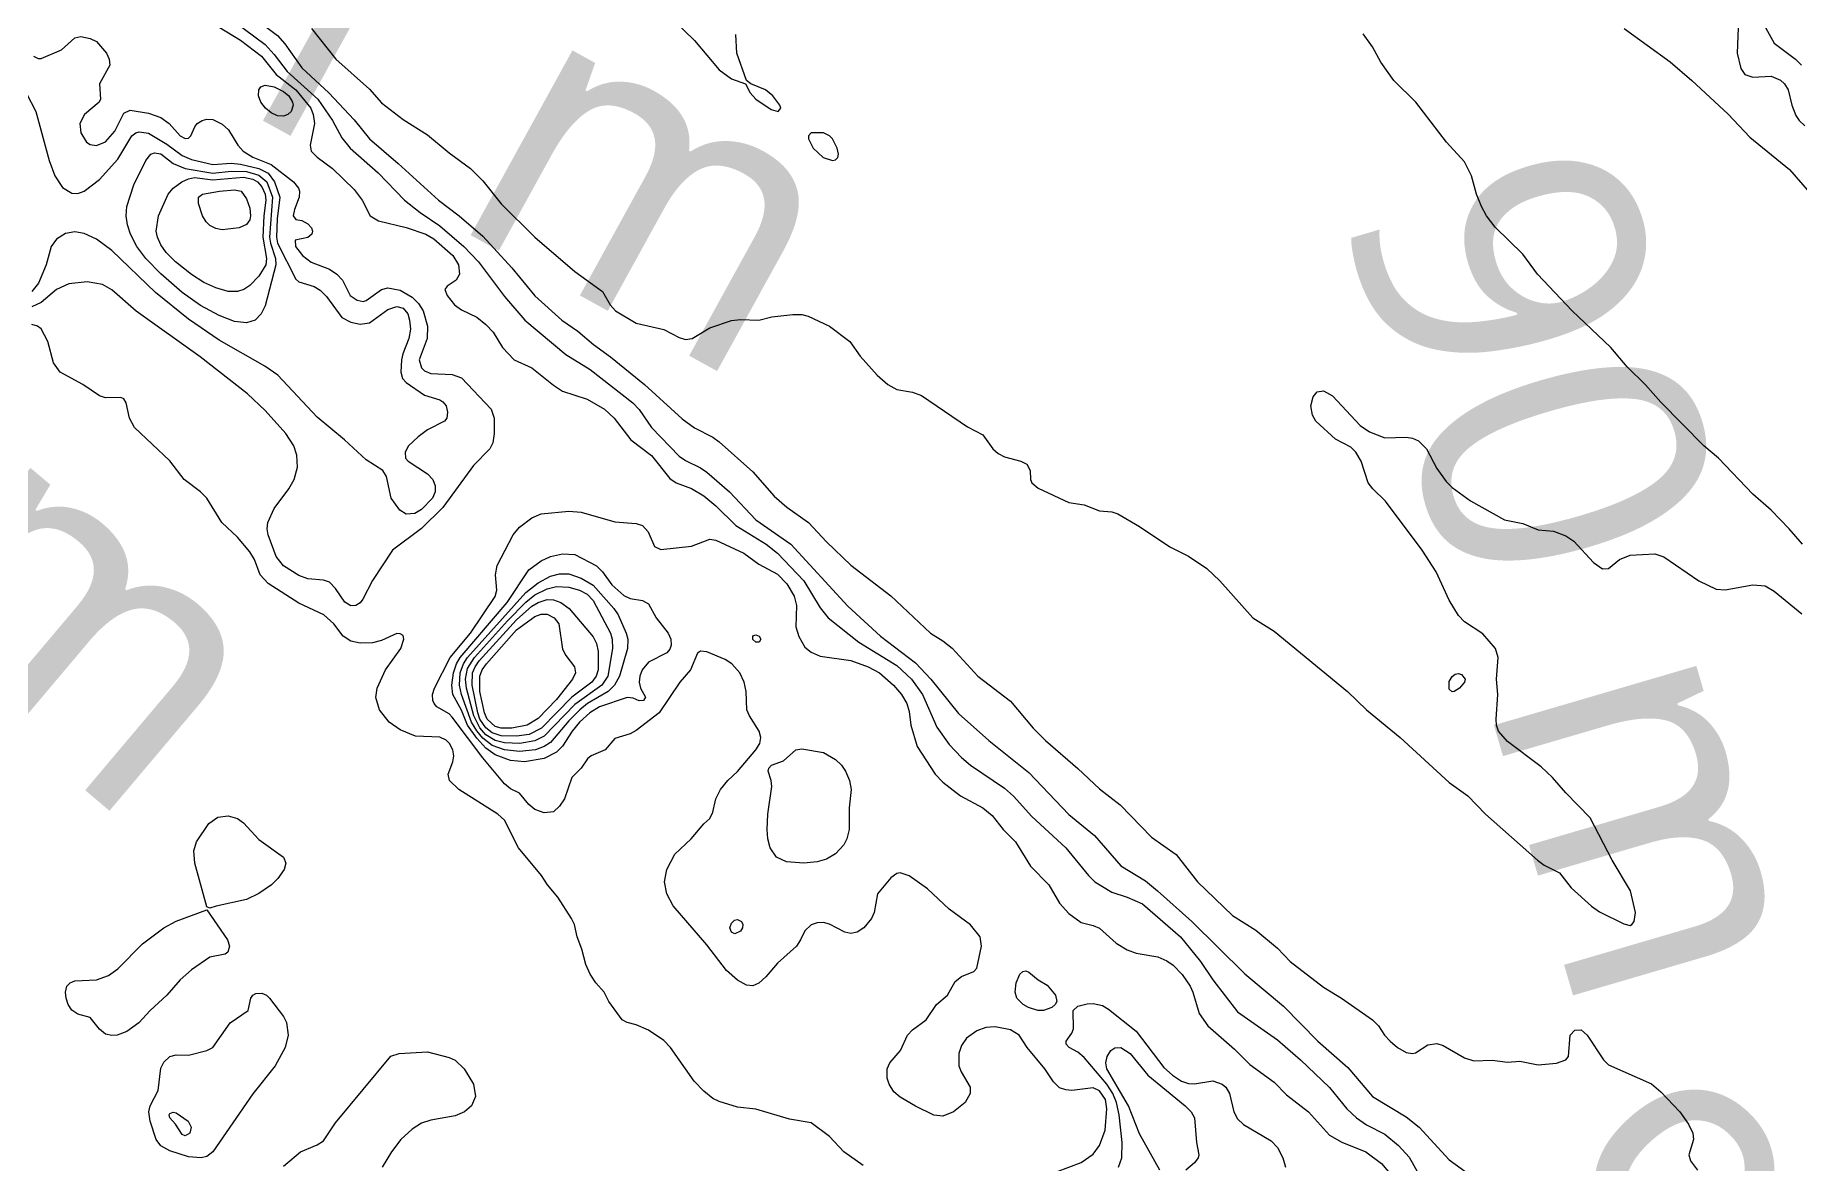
# Model space of a CAD drawing. Extents: x 474277 to 475042, y 254928 to 255625.
# Drawn here: x 474732.02 to 474776.12, y 254966.79 to 254994.98 of the extents above; entities that cross this region are included whole.
import ezdxf

# ---------------------------------------------------------------- set-up
doc = ezdxf.new("R2010")
doc.units = 0
doc.header["$MEASUREMENT"] = 0
doc.layers.add('BaseMapV2_DTM_export_MonNov09090547073261 — entities', color=1, linetype='CONTINUOUS')
doc.styles.get("Standard").update_dxf_attribs({"font": 'romans.shx'})

msp = doc.modelspace()

# ---------------------------------------------------------------- linework, layer by layer
at = {"layer": 'BaseMapV2_DTM_export_MonNov09090547073261 — entities', "color": 15, "linetype": 'Continuous', "true_color": 0xb7484b}
for points in [[(474735.99, 254996.071, 90.5), (474737.761, 254994.747, 90.5), (474737.991, 254994.501, 90.5), (474738.317, 254994.077, 90.5), (474739.076, 254993.387, 90.5), (474739.444, 254992.85, 90.5), (474739.678, 254992.415, 90.5), (474739.888, 254992.16, 90.5), (474740.586, 254991.547, 90.5), (474741.249, 254990.857, 90.5), (474741.64, 254990.55, 90.5), (474742.131, 254990.223, 90.5), (474742.732, 254989.706, 90.5), (474743.094, 254989.323, 90.5), (474743.742, 254988.455, 90.5), (474744.255, 254987.866, 90.5), (474745.275, 254987.003, 90.5), (474745.889, 254986.631, 90.5), (474746.954, 254985.796, 90.5), (474747.115, 254985.629, 90.5), (474747.422, 254985.185, 90.5), (474748.112, 254984.464, 90.5), (474748.266, 254984.358, 90.5), (474748.649, 254984.175, 90.5), (474748.802, 254984.064, 90.5), (474749.366, 254983.572, 90.5), (474750.029, 254982.877, 90.5), (474750.902, 254982.269, 90.5), (474752.329, 254980.719, 90.5), (474753.147, 254979.969, 90.5), (474754.016, 254979.3, 90.5), (474754.401, 254978.895, 90.5), (474755.09, 254978.036, 90.5), (474755.852, 254977.362, 90.5), (474756.853, 254976.559, 90.5), (474757.85, 254975.516, 90.5), (474758.494, 254974.985, 90.5), (474759.154, 254974.227, 90.5), (474759.767, 254973.855, 90.5), (474760.072, 254973.604, 90.5), (474760.928, 254972.838, 90.5), (474762.247, 254971.534, 90.5), (474763.217, 254970.724, 90.5), (474764.075, 254969.847, 90.5), (474764.828, 254969.19, 90.5), (474765.441, 254968.469, 90.5), (474766.284, 254967.961, 90.5), (474766.612, 254967.7, 90.5), (474767.358, 254966.887, 90.5), (474768.048, 254966.387, 90.5)], [(474747.711, 254995.61, 89.75), (474748.496, 254994.849, 89.75), (474749.109, 254994.115, 89.75), (474749.416, 254993.894, 89.75), (474749.769, 254993.77, 89.75), (474749.888, 254993.54, 89.75), (474750.026, 254993.387, 89.75), (474750.412, 254993.125, 89.75), (474750.589, 254993.08, 89.75), (474750.65, 254993.157, 89.75), (474750.629, 254993.234, 89.75), (474750.455, 254993.464, 89.75), (474750.268, 254993.617, 89.75), (474749.9, 254993.77, 89.75), (474749.799, 254993.854, 89.75), (474749.555, 254994.537, 89.75), (474749.527, 254994.997, 89.75)], [(474736.611, 254995.182, 90.75), (474737.148, 254994.859, 90.75), (474737.67, 254994.46, 90.75), (474738.039, 254994, 90.75), (474738.528, 254993.617, 90.75), (474738.907, 254993.157, 90.75), (474738.966, 254993.003, 90.75), (474738.995, 254992.773, 90.75), (474738.892, 254992.237, 90.75), (474738.917, 254992.083, 90.75), (474739.064, 254991.932, 90.75), (474739.448, 254991.649, 90.75), (474739.985, 254991.124, 90.75), (474740.186, 254990.857, 90.75), (474740.386, 254990.473, 90.75), (474740.598, 254990.341, 90.75), (474741.288, 254990.178, 90.75), (474741.777, 254990.013, 90.75), (474741.978, 254989.892, 90.75), (474742.454, 254989.476, 90.75), (474742.593, 254989.246, 90.75), (474742.622, 254989.016, 90.75), (474742.536, 254988.863, 90.75), (474742.309, 254988.71, 90.75), (474742.257, 254988.633, 90.75), (474742.309, 254988.48, 90.75), (474742.493, 254988.25, 90.75), (474742.668, 254988.124, 90.75), (474743.052, 254987.934, 90.75), (474743.282, 254987.753, 90.75), (474743.461, 254987.559, 90.75), (474743.699, 254987.176, 90.75), (474743.984, 254986.869, 90.75), (474744.432, 254986.675, 90.75), (474744.968, 254986.237, 90.75), (474745.199, 254986.088, 90.75), (474745.812, 254985.891, 90.75), (474746.247, 254985.643, 90.75), (474746.491, 254985.413, 90.75), (474746.901, 254984.876, 90.75), (474747.422, 254984.48, 90.75), (474747.882, 254983.908, 90.75), (474748.036, 254983.798, 90.75), (474748.419, 254983.654, 90.75), (474748.726, 254983.47, 90.75), (474749.032, 254983.224, 90.75), (474749.53, 254982.729, 90.75), (474750.284, 254982.269, 90.75), (474750.566, 254982.044, 90.75), (474751.224, 254981.349, 90.75), (474751.639, 254980.672, 90.75), (474751.834, 254980.429, 90.75), (474752.605, 254979.815, 90.75), (474753.556, 254979.233, 90.75), (474753.922, 254978.895, 90.75), (474754.198, 254978.512, 90.75), (474754.553, 254977.696, 90.75), (474754.86, 254977.259, 90.75), (474755.166, 254976.94, 90.75), (474755.396, 254976.747, 90.75), (474756.24, 254976.168, 90.75), (474756.47, 254975.973, 90.75), (474756.93, 254975.46, 90.75), (474757.773, 254974.682, 90.75), (474758.34, 254973.988, 90.75), (474758.503, 254973.834, 90.75), (474758.924, 254973.572, 90.75), (474759.307, 254973.45, 90.75), (474759.69, 254973.278, 90.75), (474760.641, 254972.454, 90.75), (474761.146, 254971.841, 90.75), (474761.452, 254971.381, 90.75), (474762.067, 254970.581, 90.75), (474763.064, 254969.883, 90.75), (474763.641, 254969.387, 90.75), (474764.368, 254968.695, 90.75), (474764.803, 254968.16, 90.75), (474765.04, 254967.93, 90.75), (474765.288, 254967.758, 90.75), (474765.748, 254967.528, 90.75), (474766.095, 254967.24, 90.75), (474766.361, 254966.955, 90.75), (474766.591, 254966.531, 90.75)], [(474737.378, 254995.491, 90.25), (474738.068, 254994.971, 90.25), (474738.258, 254994.767, 90.25), (474738.681, 254994.163, 90.25), (474739.358, 254993.54, 90.25), (474739.985, 254992.87, 90.25), (474740.37, 254992.39, 90.25), (474741.09, 254991.777, 90.25), (474742.094, 254990.857, 90.25), (474742.609, 254990.473, 90.25), (474743.205, 254989.961, 90.25), (474743.926, 254989.17, 90.25), (474744.508, 254988.469, 90.25), (474745.176, 254987.866, 90.25), (474745.582, 254987.589, 90.25), (474745.968, 254987.253, 90.25), (474746.394, 254986.946, 90.25), (474747.243, 254986.256, 90.25), (474748.189, 254985.4, 90.25), (474748.496, 254985.177, 90.25), (474748.956, 254984.938, 90.25), (474749.109, 254984.823, 90.25), (474749.952, 254984.07, 90.25), (474750.489, 254983.462, 90.25), (474750.806, 254983.189, 90.25), (474751.342, 254982.806, 90.25), (474751.793, 254982.322, 90.25), (474752.406, 254981.742, 90.25), (474753.403, 254980.973, 90.25), (474754.398, 254980.045, 90.25), (474754.706, 254979.855, 90.25), (474754.936, 254979.669, 90.25), (474755.578, 254978.972, 90.25), (474756.393, 254978.342, 90.25), (474756.96, 254977.668, 90.25), (474757.27, 254977.362, 90.25), (474758.08, 254976.659, 90.25), (474758.617, 254976.15, 90.25), (474759.138, 254975.751, 90.25), (474759.92, 254974.945, 90.25), (474760.534, 254974.51, 90.25), (474761.07, 254973.831, 90.25), (474761.946, 254972.991, 90.25), (474762.527, 254972.62, 90.25), (474763.064, 254972.177, 90.25), (474763.388, 254971.841, 90.25), (474764.214, 254971.198, 90.25), (474764.671, 254970.921, 90.25), (474765.441, 254970.384, 90.25), (474765.594, 254970.233, 90.25), (474765.74, 254970.001, 90.25), (474765.882, 254969.847, 90.25), (474766.063, 254969.694, 90.25), (474766.284, 254969.57, 90.25), (474766.438, 254969.541, 90.25), (474766.514, 254969.557, 90.25), (474766.821, 254969.759, 90.25), (474767.051, 254969.792, 90.25), (474767.205, 254969.742, 90.25), (474767.741, 254969.437, 90.25), (474767.971, 254969.361, 90.25), (474768.431, 254969.371, 90.25), (474768.815, 254969.323, 90.25), (474769.121, 254969.347, 90.25), (474769.582, 254969.261, 90.25), (474770.042, 254969.3, 90.25), (474770.272, 254969.379, 90.25), (474770.345, 254969.464, 90.25), (474770.382, 254970.001, 90.25), (474770.502, 254970.125, 90.25), (474770.655, 254970.136, 90.25), (474770.808, 254969.998, 90.25), (474771.214, 254969.387, 90.25), (474771.345, 254969.256, 90.25), (474772.419, 254968.78, 90.25), (474772.649, 254968.587, 90.25), (474773.128, 254968.084, 90.25), (474773.34, 254967.777, 90.25), (474773.451, 254967.547, 90.25), (474773.463, 254967.394, 90.25), (474773.347, 254967.01, 90.25), (474773.391, 254966.857, 90.25), (474773.568, 254966.627, 90.25)], [(474738.923, 254995.15, 90), (474739.528, 254994.384, 90), (474740.368, 254993.632, 90), (474740.675, 254993.289, 90), (474741.211, 254992.877, 90), (474741.825, 254992.491, 90), (474742.361, 254992.04, 90), (474742.898, 254991.652, 90), (474743.205, 254991.345, 90), (474743.665, 254990.768, 90), (474744.508, 254989.933, 90), (474745.505, 254989.079, 90), (474746.195, 254988.575, 90), (474746.387, 254988.25, 90), (474746.521, 254988.096, 90), (474747.039, 254987.788, 90), (474747.729, 254987.632, 90), (474748.112, 254987.43, 90), (474748.266, 254987.381, 90), (474748.438, 254987.406, 90), (474748.879, 254987.672, 90), (474749.416, 254987.857, 90), (474749.646, 254987.881, 90), (474750.106, 254987.861, 90), (474750.425, 254987.943, 90), (474750.949, 254988.008, 90), (474751.179, 254988.004, 90), (474751.333, 254987.965, 90), (474751.87, 254987.713, 90), (474752.381, 254987.329, 90), (474752.636, 254986.961, 90), (474753.062, 254986.486, 90), (474753.326, 254986.256, 90), (474753.556, 254986.134, 90), (474753.94, 254986.067, 90), (474754.17, 254985.977, 90), (474755.32, 254985.201, 90), (474755.703, 254985.001, 90), (474755.949, 254984.646, 90), (474756.087, 254984.529, 90), (474756.24, 254984.447, 90), (474756.654, 254984.339, 90), (474756.801, 254984.262, 90), (474756.884, 254984.109, 90), (474756.896, 254983.879, 90), (474756.929, 254983.802, 90), (474757.083, 254983.668, 90), (474757.85, 254983.309, 90), (474758.233, 254983.253, 90), (474758.617, 254983.096, 90), (474758.924, 254983.073, 90), (474759.077, 254983.024, 90), (474759.614, 254982.707, 90), (474760.38, 254982.197, 90), (474760.84, 254981.965, 90), (474761.301, 254981.661, 90), (474761.629, 254981.349, 90), (474762.451, 254980.423, 90), (474762.987, 254980.096, 90), (474764.813, 254978.588, 90), (474765.289, 254978.128, 90), (474766.131, 254977.437, 90), (474767.358, 254976.31, 90), (474767.826, 254975.981, 90), (474768.264, 254975.521, 90), (474769.564, 254974.371, 90), (474769.735, 254974.247, 90), (474770.118, 254974.054, 90), (474770.408, 254973.681, 90), (474770.913, 254973.221, 90), (474771.115, 254973.083, 90), (474771.728, 254972.777, 90), (474771.882, 254972.743, 90), (474771.927, 254972.761, 90), (474771.986, 254972.838, 90), (474772.015, 254973.068, 90), (474771.887, 254973.604, 90), (474771.433, 254974.371, 90), (474770.885, 254975.431, 90), (474770.272, 254976.053, 90), (474769.939, 254976.441, 90), (474769.658, 254976.7, 90), (474768.815, 254977.334, 90), (474768.594, 254977.592, 90), (474768.544, 254977.745, 90), (474768.535, 254977.898, 90), (474768.576, 254978.512, 90), (474768.539, 254978.895, 90), (474768.586, 254979.432, 90), (474768.515, 254979.662, 90), (474768.201, 254980.023, 90), (474767.741, 254980.325, 90), (474767.588, 254980.482, 90), (474767.358, 254980.869, 90), (474767.03, 254981.579, 90), (474766.682, 254982.115, 90), (474765.77, 254983.342, 90), (474765.448, 254983.649, 90), (474765.33, 254983.802, 90), (474765.161, 254984.339, 90), (474765.027, 254984.569, 90), (474764.904, 254984.688, 90), (474764.521, 254984.887, 90), (474764.029, 254985.336, 90), (474763.943, 254985.489, 90), (474763.903, 254985.719, 90), (474763.959, 254985.949, 90), (474764.061, 254986.073, 90), (474764.214, 254986.099, 90), (474764.444, 254985.973, 90), (474765.134, 254985.234, 90), (474765.364, 254985.071, 90), (474765.748, 254984.925, 90), (474766.284, 254984.943, 90), (474766.438, 254984.918, 90), (474766.591, 254984.85, 90), (474766.789, 254984.646, 90), (474767.051, 254984.16, 90), (474767.281, 254983.828, 90), (474767.435, 254983.685, 90), (474767.895, 254983.353, 90), (474768.738, 254982.871, 90), (474769.198, 254982.784, 90), (474769.582, 254982.626, 90), (474769.965, 254982.594, 90), (474770.272, 254982.478, 90), (474770.476, 254982.345, 90), (474770.964, 254981.809, 90), (474771.192, 254981.65, 90), (474771.345, 254981.655, 90), (474771.62, 254981.885, 90), (474771.882, 254981.994, 90), (474772.495, 254982.023, 90), (474772.725, 254981.954, 90), (474773.595, 254981.349, 90), (474774.029, 254981.141, 90), (474774.259, 254981.124, 90), (474774.949, 254981.254, 90), (474775.256, 254981.222, 90), (474775.486, 254981.095, 90), (474776.176, 254980.522, 90)], [(474771.736, 254995.15, 90), (474772.879, 254994.318, 90), (474773.425, 254993.847, 90), (474774.335, 254993.011, 90), (474774.872, 254992.437, 90), (474775.863, 254991.623, 90), (474776.866, 254990.476, 90)], [(474774.592, 254995.38, 89.75), (474774.556, 254994.537, 89.75), (474774.646, 254994.154, 89.75), (474774.749, 254994, 89.75), (474774.949, 254993.935, 89.75), (474775.409, 254993.958, 89.75), (474775.639, 254993.863, 89.75), (474775.739, 254993.77, 89.75), (474775.834, 254993.617, 89.75), (474775.922, 254993.234, 89.75), (474776.022, 254992.973, 89.75), (474776.105, 254992.85, 89.75), (474776.252, 254992.715, 89.75)], [(474775.151, 254995.38, 89.5), (474775.486, 254994.784, 89.5), (474776.012, 254994.384, 89.5), (474776.169, 254994.23, 89.5)], [(474731.972, 254994.46, 91), (474732.087, 254994.398, 91), (474732.164, 254994.399, 91), (474732.676, 254994.614, 91), (474733.007, 254994.916, 91), (474733.16, 254994.947, 91), (474733.39, 254994.898, 91), (474733.544, 254994.822, 91), (474733.796, 254994.537, 91), (474733.865, 254994.384, 91), (474733.878, 254994.23, 91), (474733.621, 254993.77, 91), (474733.647, 254993.387, 91), (474733.612, 254993.31, 91), (474733.247, 254993.003, 91), (474733.134, 254992.773, 91), (474733.158, 254992.543, 91), (474733.298, 254992.313, 91), (474733.39, 254992.251, 91), (474733.544, 254992.224, 91), (474733.774, 254992.32, 91), (474734.004, 254992.581, 91), (474734.234, 254993.038, 91), (474734.387, 254993.112, 91), (474734.847, 254993.032, 91), (474735.154, 254992.923, 91), (474735.365, 254992.773, 91), (474735.635, 254992.467, 91), (474735.767, 254992.4, 91), (474735.844, 254992.411, 91), (474735.909, 254992.467, 91), (474736.002, 254992.697, 91), (474736.062, 254992.773, 91), (474736.188, 254992.85, 91), (474736.304, 254992.882, 91), (474736.457, 254992.873, 91), (474736.687, 254992.762, 91), (474736.845, 254992.62, 91), (474737.082, 254992.237, 91), (474737.213, 254992.083, 91), (474737.454, 254991.934, 91), (474737.914, 254991.748, 91), (474738.473, 254991.317, 91), (474738.594, 254991.163, 91), (474738.619, 254991.087, 91), (474738.611, 254990.933, 91), (474738.494, 254990.627, 91), (474738.466, 254990.473, 91), (474738.528, 254990.377, 91), (474738.681, 254990.355, 91), (474738.834, 254990.272, 91), (474738.92, 254990.166, 91), (474738.943, 254990.09, 91), (474738.928, 254990.013, 91), (474738.834, 254989.925, 91), (474738.512, 254989.86, 91), (474738.523, 254989.706, 91), (474738.696, 254989.476, 91), (474738.911, 254989.314, 91), (474739.371, 254989.137, 91), (474739.554, 254989.016, 91), (474739.696, 254988.863, 91), (474739.89, 254988.48, 91), (474740.061, 254988.36, 91), (474740.215, 254988.333, 91), (474740.291, 254988.351, 91), (474740.672, 254988.633, 91), (474740.828, 254988.672, 91), (474741.135, 254988.611, 91), (474741.441, 254988.439, 91), (474741.595, 254988.283, 91), (474741.714, 254988.096, 91), (474741.821, 254987.713, 91), (474741.816, 254987.406, 91), (474741.612, 254986.869, 91), (474741.671, 254986.674, 91), (474741.748, 254986.598, 91), (474741.901, 254986.527, 91), (474742.438, 254986.509, 91), (474742.668, 254986.424, 91), (474743.416, 254985.643, 91), (474743.488, 254985.413, 91), (474743.489, 254985.029, 91), (474743.457, 254984.799, 91), (474743.383, 254984.646, 91), (474742.975, 254984.23, 91), (474742.208, 254983.182, 91), (474741.671, 254982.661, 91), (474740.945, 254982.115, 91), (474740.445, 254981.359, 91), (474740.206, 254980.889, 91), (474740.138, 254980.802, 91), (474740.031, 254980.735, 91)], [(474776.194, 254982.269, 90), (474775.858, 254982.652, 90), (474775.409, 254983.118, 90), (474774.949, 254983.512, 90), (474774.093, 254984.416, 90), (474773.724, 254984.722, 90), (474772.649, 254985.814, 90), (474772.265, 254986.244, 90), (474771.805, 254986.693, 90), (474771.4, 254987.176, 90), (474770.434, 254988.096, 90), (474769.568, 254989.016, 90), (474769.198, 254989.511, 90), (474768.508, 254990.186, 90), (474768.29, 254990.473, 90), (474768.166, 254990.703, 90), (474768.042, 254991.01, 90), (474767.919, 254991.47, 90), (474767.741, 254991.82, 90), (474767.295, 254992.313, 90), (474766.525, 254993.31, 90), (474765.972, 254993.847, 90), (474765.65, 254994.307, 90), (474765.441, 254994.689, 90), (474765.211, 254995.019, 90)], [(474731.793, 254993.54, 91.25), (474732.029, 254993.08, 91.25), (474732.368, 254991.853, 91.25), (474732.509, 254991.47, 91.25), (474732.7, 254991.179, 91.25), (474732.93, 254991.033, 91.25), (474733.084, 254991.029, 91.25), (474733.237, 254991.084, 91.25), (474733.62, 254991.373, 91.25), (474734.08, 254991.885, 91.25), (474734.433, 254992.467, 91.25), (474734.527, 254992.543, 91.25), (474734.617, 254992.572, 91.25), (474734.847, 254992.535, 91.25), (474735.307, 254992.258, 91.25), (474735.691, 254991.975, 91.25), (474735.921, 254991.878, 91.25), (474736.457, 254991.756, 91.25), (474736.917, 254991.785, 91.25), (474737.148, 254991.76, 91.25), (474737.608, 254991.649, 91.25), (474737.838, 254991.535, 91.25), (474737.995, 254991.317, 91.25), (474738.134, 254990.933, 91.25), (474738.065, 254990.396, 91.25), (474738.045, 254989.936, 91.25), (474738.068, 254989.783, 91.25), (474738.528, 254988.886, 91.25), (474738.604, 254988.824, 91.25), (474738.988, 254988.701, 91.25), (474739.141, 254988.612, 91.25), (474739.294, 254988.458, 91.25), (474739.678, 254987.932, 91.25), (474739.908, 254987.815, 91.25), (474740.138, 254987.761, 91.25), (474740.368, 254987.796, 91.25), (474740.828, 254988.127, 91.25), (474741.058, 254988.208, 91.25), (474741.211, 254988.162, 91.25), (474741.326, 254988.02, 91.25), (474741.375, 254987.866, 91.25), (474741.395, 254987.636, 91.25), (474741.356, 254987.406, 91.25), (474741.202, 254987.023, 91.25), (474741.169, 254986.869, 91.25), (474741.158, 254986.563, 91.25), (474741.196, 254986.409, 91.25), (474741.288, 254986.305, 91.25), (474741.748, 254985.985, 91.25), (474742.131, 254985.876, 91.25), (474742.208, 254985.821, 91.25), (474742.285, 254985.719, 91.25), (474742.325, 254985.566, 91.25), (474742.302, 254985.413, 91.25), (474742.245, 254985.336, 91.25), (474741.825, 254985.12, 91.25), (474741.587, 254984.952, 91.25), (474741.346, 254984.722, 91.25), (474741.262, 254984.569, 91.25), (474741.271, 254984.416, 91.25), (474741.335, 254984.339, 91.25), (474741.825, 254984.02, 91.25), (474741.951, 254983.879, 91.25), (474742.013, 254983.726, 91.25), (474742.017, 254983.572, 91.25), (474741.943, 254983.419, 91.25), (474741.671, 254983.136, 91.25), (474741.503, 254983.036, 91.25)], [(474738.327, 254993.003, 91), (474738.221, 254992.958, 91), (474738.068, 254992.967, 91), (474737.914, 254993.043, 91), (474737.776, 254993.157, 91), (474737.655, 254993.31, 91), (474737.601, 254993.464, 91), (474737.609, 254993.617, 91), (474737.658, 254993.694, 91), (474737.761, 254993.734, 91), (474737.991, 254993.693, 91), (474738.221, 254993.573, 91), (474738.356, 254993.464, 91), (474738.451, 254993.312, 91), (474738.466, 254993.234, 91), (474738.413, 254993.08, 91), (474738.327, 254993.003, 91)], [(474751.946, 254991.852, 89.75), (474752.023, 254991.865, 89.75), (474752.081, 254991.93, 89.75), (474752.093, 254992.007, 89.75), (474752.062, 254992.16, 89.75), (474751.942, 254992.39, 89.75), (474751.869, 254992.467, 89.75), (474751.716, 254992.545, 89.75), (474751.409, 254992.541, 89.75), (474751.345, 254992.467, 89.75), (474751.347, 254992.39, 89.75), (474751.46, 254992.16, 89.75), (474751.71, 254991.93, 89.75), (474751.946, 254991.852, 89.75)], [(474737.512, 254987.866, 91.5), (474737.301, 254987.797, 91.5), (474736.994, 254987.833, 91.5), (474736.611, 254987.979, 91.5), (474736.151, 254988.227, 91.5), (474735.691, 254988.556, 91.5), (474735.154, 254989.019, 91.5), (474734.782, 254989.4, 91.5), (474734.556, 254989.706, 91.5), (474734.396, 254990.013, 91.5), (474734.324, 254990.243, 91.5), (474734.293, 254990.473, 91.5), (474734.307, 254990.703, 91.5), (474734.478, 254991.24, 91.5), (474734.78, 254991.853, 91.5), (474734.908, 254992.007, 91.5), (474735.001, 254992.041, 91.5), (474735.154, 254992.02, 91.5), (474735.468, 254991.777, 91.5), (474735.767, 254991.654, 91.5), (474736.457, 254991.539, 91.5), (474736.917, 254991.585, 91.5), (474737.301, 254991.574, 91.5), (474737.608, 254991.489, 91.5), (474737.806, 254991.317, 91.5), (474737.945, 254990.933, 91.5), (474737.876, 254989.936, 91.5), (474737.894, 254989.783, 91.5), (474738.019, 254989.4, 91.5), (474738.034, 254989.246, 91.5), (474737.761, 254988.217, 91.5), (474737.665, 254988.02, 91.5), (474737.512, 254987.866, 91.5)], [(474737.233, 254988.633, 91.75), (474737.071, 254988.577, 91.75), (474736.841, 254988.582, 91.75), (474736.534, 254988.67, 91.75), (474736.227, 254988.806, 91.75), (474735.921, 254989.001, 91.75), (474735.523, 254989.323, 91.75), (474735.292, 254989.553, 91.75), (474735.154, 254989.743, 91.75), (474735.069, 254989.936, 91.75), (474735.043, 254990.09, 91.75), (474735.099, 254990.473, 91.75), (474735.335, 254991.01, 91.75), (474735.464, 254991.163, 91.75), (474735.68, 254991.317, 91.75), (474735.844, 254991.394, 91.75), (474735.997, 254991.426, 91.75), (474736.457, 254991.366, 91.75), (474737.224, 254991.432, 91.75), (474737.454, 254991.386, 91.75), (474737.573, 254991.317, 91.75), (474737.684, 254991.191, 91.75), (474737.763, 254991.01, 91.75), (474737.781, 254990.857, 91.75), (474737.728, 254990.473, 91.75), (474737.702, 254989.936, 91.75), (474737.795, 254989.4, 91.75), (474737.781, 254989.246, 91.75), (474737.608, 254988.961, 91.75), (474737.378, 254988.732, 91.75), (474737.233, 254988.633, 91.75)], [(474737.113, 254990.166, 92), (474736.687, 254990.121, 92), (474736.534, 254990.149, 92), (474736.381, 254990.226, 92), (474736.287, 254990.32, 92), (474736.201, 254990.473, 92), (474736.094, 254990.78, 92), (474736.095, 254990.933, 92), (474736.195, 254991.01, 92), (474736.62, 254991.087, 92), (474736.994, 254991.123, 92), (474737.163, 254991.087, 92), (474737.301, 254990.898, 92), (474737.378, 254990.661, 92), (474737.396, 254990.473, 92), (474737.378, 254990.368, 92), (474737.301, 254990.25, 92), (474737.113, 254990.166, 92)], [(474741.503, 254983.036, 91.25), (474741.288, 254983.019, 91.25), (474741.129, 254983.112, 91.25), (474740.909, 254983.419, 91.25), (474740.795, 254983.956, 91.25), (474740.702, 254984.109, 91.25), (474740.291, 254984.372, 91.25), (474739.749, 254984.876, 91.25), (474739.064, 254985.439, 91.25), (474738.083, 254986.486, 91.25), (474737.759, 254986.716, 91.25), (474736.611, 254987.359, 91.25), (474735.844, 254987.885, 91.25), (474735.021, 254988.556, 91.25), (474733.927, 254989.601, 91.25), (474733.544, 254989.885, 91.25), (474733.237, 254990.029, 91.25), (474733.007, 254990.07, 91.25), (474732.777, 254990.024, 91.25), (474732.547, 254989.888, 91.25), (474732.413, 254989.706, 91.25), (474732.29, 254989.246, 91.25), (474732.1, 254988.786, 91.25), (474731.934, 254988.577, 91.25)], [(474740.031, 254980.735, 91), (474739.908, 254980.727, 91), (474739.755, 254980.814, 91), (474739.524, 254981.156, 91), (474739.371, 254981.316, 91), (474739.218, 254981.363, 91), (474738.834, 254981.4, 91), (474738.604, 254981.483, 91), (474738.221, 254981.729, 91), (474738.041, 254981.962, 91), (474737.835, 254982.499, 91), (474737.812, 254982.652, 91), (474737.83, 254982.806, 91), (474737.991, 254983.159, 91), (474738.357, 254983.649, 91), (474738.486, 254983.879, 91), (474738.568, 254984.186, 91), (474738.558, 254984.492, 91), (474738.479, 254984.722, 91), (474738.28, 254985.029, 91), (474737.761, 254985.606, 91), (474737.32, 254986.026, 91), (474736.135, 254986.946, 91), (474734.541, 254988.085, 91), (474733.927, 254988.622, 91), (474733.697, 254988.753, 91), (474733.314, 254988.823, 91), (474732.854, 254988.774, 91), (474732.547, 254988.633, 91), (474732.164, 254988.304, 91), (474731.934, 254988.195, 91)], [(474752.713, 254966.743, 90.75), (474752.226, 254967.087, 90.75), (474751.869, 254967.47, 90.75), (474751.409, 254967.811, 90.75), (474750.873, 254967.904, 90.75), (474750.029, 254968.147, 90.75), (474749.569, 254968.201, 90.75), (474749.109, 254968.339, 90.75), (474748.956, 254968.417, 90.75), (474748.726, 254968.604, 90.75), (474748.488, 254968.85, 90.75), (474747.894, 254969.694, 90.75), (474747.729, 254969.87, 90.75), (474747.345, 254970.127, 90.75), (474747.039, 254970.256, 90.75), (474746.809, 254970.312, 90.75), (474746.691, 254970.384, 90.75), (474746.352, 254970.844, 90.75), (474746.237, 254971.074, 90.75), (474746.029, 254971.304, 90.75), (474745.889, 254971.524, 90.75), (474745.776, 254971.764, 90.75), (474745.679, 254972.148, 90.75), (474745.564, 254972.454, 90.75), (474745.499, 254972.761, 90.75), (474745.423, 254972.914, 90.75), (474745.08, 254973.451, 90.75), (474744.819, 254973.758, 90.75), (474744.674, 254973.988, 90.75), (474744.093, 254974.678, 90.75), (474743.749, 254975.368, 90.75), (474743.582, 254975.521, 90.75), (474742.606, 254976.135, 90.75), (474742.375, 254976.365, 90.75), (474742.335, 254976.518, 90.75), (474742.458, 254976.825, 90.75), (474742.481, 254976.978, 90.75), (474742.453, 254977.132, 90.75), (474742.372, 254977.285, 90.75), (474742.285, 254977.37, 90.75), (474742.131, 254977.444, 90.75), (474741.518, 254977.469, 90.75), (474741.135, 254977.629, 90.75), (474740.86, 254977.822, 90.75), (474740.625, 254978.128, 90.75), (474740.526, 254978.435, 90.75), (474740.565, 254978.665, 90.75), (474740.77, 254979.125, 90.75), (474741.152, 254979.662, 90.75), (474741.233, 254979.892, 90.75), (474741.211, 254979.986, 90.75), (474741.135, 254980.03, 90.75), (474741.058, 254980.031, 90.75), (474740.675, 254979.856, 90.75), (474740.445, 254979.798, 90.75), (474740.138, 254979.792, 90.75), (474739.908, 254979.842, 90.75), (474739.711, 254979.969, 90.75), (474739.484, 254980.275, 90.75), (474739.231, 254980.505, 90.75), (474738.604, 254980.791, 90.75), (474737.838, 254981.282, 90.75), (474737.641, 254981.502, 90.75), (474737.493, 254981.885, 90.75), (474737.378, 254982.075, 90.75), (474737.071, 254982.442, 90.75), (474736.678, 254982.806, 90.75), (474736.302, 254983.419, 90.75), (474736.149, 254983.572, 90.75), (474735.739, 254983.879, 90.75), (474735.384, 254984.35, 90.75), (474734.5, 254985.183, 90.75), (474734.37, 254985.413, 90.75), (474734.288, 254985.796, 90.75), (474734.234, 254985.899, 90.75), (474734.157, 254985.931, 90.75), (474733.774, 254985.924, 90.75), (474733.62, 254985.971, 90.75), (474733.205, 254986.256, 90.75), (474732.639, 254986.563, 90.75), (474732.474, 254986.793, 90.75), (474732.335, 254987.329, 90.75), (474732.164, 254987.647, 90.75), (474732.07, 254987.713, 90.75), (474731.934, 254987.755, 90.75)], [(474757.237, 254966.471, 91), (474758.157, 254966.814, 91), (474758.463, 254967.029, 91), (474758.618, 254967.24, 91), (474758.763, 254967.624, 91), (474758.801, 254968.16, 91), (474758.77, 254968.389, 91), (474758.617, 254968.609, 91), (474758.463, 254968.684, 91), (474757.927, 254968.615, 91), (474757.773, 254968.63, 91), (474757.62, 254968.687, 91), (474757.467, 254968.83, 91), (474757.252, 254969.157, 91), (474756.807, 254969.694, 91), (474756.611, 254970.001, 91), (474756.393, 254970.134, 91), (474756.01, 254970.208, 91), (474755.78, 254970.193, 91), (474755.55, 254970.108, 91), (474755.298, 254969.924, 91), (474755.166, 254969.744, 91), (474755.102, 254969.541, 91), (474755.106, 254969.234, 91), (474755.157, 254969.081, 91), (474755.382, 254968.697, 91), (474755.389, 254968.544, 91), (474755.264, 254968.314, 91), (474754.965, 254968.084, 91), (474754.706, 254967.972, 91), (474754.476, 254968.003, 91), (474754.016, 254968.222, 91), (474753.633, 254968.451, 91), (474753.48, 254968.581, 91), (474753.359, 254968.774, 91), (474753.311, 254968.927, 91), (474753.313, 254969.157, 91), (474753.377, 254969.311, 91), (474753.644, 254969.617, 91), (474753.817, 254970.001, 91), (474753.94, 254970.129, 91), (474754.289, 254970.384, 91), (474754.541, 254970.767, 91), (474754.821, 254970.997, 91), (474755.013, 254971.342, 91), (474755.166, 254971.466, 91), (474755.473, 254971.592, 91), (474755.55, 254971.67, 91), (474755.669, 254972.224, 91), (474755.634, 254972.454, 91), (474755.396, 254972.755, 91), (474754.86, 254973.146, 91), (474754.323, 254973.658, 91), (474753.863, 254973.977, 91), (474753.633, 254974.054, 91), (474753.556, 254974.041, 91), (474753.403, 254973.927, 91), (474753.071, 254973.528, 91), (474752.983, 254973.068, 91), (474752.919, 254972.914, 91), (474752.727, 254972.684, 91), (474752.559, 254972.574, 91), (474752.406, 254972.543, 91), (474752.253, 254972.572, 91), (474751.869, 254972.771, 91), (474751.716, 254972.811, 91), (474751.563, 254972.808, 91), (474751.409, 254972.755, 91), (474751.253, 254972.608, 91), (474751.148, 254972.378, 91), (474751.041, 254972.224, 91), (474750.566, 254971.797, 91), (474750.281, 254971.457, 91), (474750.106, 254971.297, 91), (474749.952, 254971.236, 91), (474749.799, 254971.245, 91), (474749.569, 254971.377, 91), (474749.291, 254971.611, 91), (474748.802, 254972.256, 91), (474747.959, 254973.231, 91), (474747.805, 254973.528, 91), (474747.747, 254973.834, 91), (474747.806, 254974.141, 91), (474748.003, 254974.525, 91), (474748.414, 254974.908, 91), (474748.726, 254975.283, 91), (474748.879, 254975.415, 91), (474748.956, 254975.569, 91), (474749.025, 254975.905, 91), (474749.141, 254976.135, 91), (474749.325, 254976.365, 91), (474749.569, 254976.589, 91), (474750.03, 254977.132, 91), (474750.128, 254977.285, 91), (474750.156, 254977.438, 91), (474750.115, 254977.592, 91), (474749.866, 254977.975, 91), (474749.804, 254978.128, 91), (474749.786, 254978.588, 91), (474749.734, 254978.818, 91), (474749.626, 254979.048, 91), (474749.428, 254979.278, 91), (474749.262, 254979.385, 91), (474748.802, 254979.579, 91), (474748.649, 254979.595, 91), (474748.572, 254979.541, 91), (474748.396, 254979.125, 91), (474748.131, 254978.818, 91), (474747.613, 254978.052, 91), (474747.039, 254977.611, 91), (474746.885, 254977.527, 91), (474746.502, 254977.408, 91), (474746.266, 254977.132, 91), (474745.916, 254976.978, 91), (474745.817, 254976.901, 91), (474745.66, 254976.671, 91), (474745.425, 254976.441, 91), (474745.244, 254975.905, 91), (474745.122, 254975.717, 91), (474744.968, 254975.579, 91), (474744.738, 254975.552, 91), (474744.508, 254975.641, 91), (474744.355, 254975.764, 91), (474744.125, 254976.045, 91), (474743.895, 254976.155, 91), (474743.742, 254976.282, 91), (474743.205, 254976.93, 91), (474742.438, 254977.948, 91), (474742.361, 254978.024, 91), (474742.055, 254978.205, 91), (474741.991, 254978.282, 91), (474741.956, 254978.358, 91), (474741.947, 254978.512, 91), (474741.998, 254978.665, 91), (474742.388, 254979.432, 91), (474742.899, 254980.045, 91), (474743.512, 254980.957, 91), (474743.551, 254981.119, 91), (474743.518, 254981.502, 91), (474743.559, 254981.732, 91), (474743.963, 254982.499, 91), (474744.125, 254982.69, 91), (474744.432, 254982.925, 91), (474744.662, 254983.026, 91), (474745.352, 254983.093, 91), (474745.659, 254983.069, 91), (474746.502, 254982.828, 91), (474747.039, 254982.782, 91), (474747.192, 254982.732, 91), (474747.341, 254982.576, 91), (474747.499, 254982.206, 91), (474747.652, 254982.13, 91), (474748.419, 254982.22, 91), (474748.879, 254982.394, 91), (474749.032, 254982.367, 91), (474749.732, 254982.039, 91), (474750.106, 254981.764, 91), (474750.566, 254981.517, 91), (474750.807, 254981.272, 91), (474750.99, 254980.965, 91), (474751.047, 254980.735, 91), (474751.027, 254980.199, 91), (474751.103, 254979.959, 91), (474751.256, 254979.695, 91), (474751.409, 254979.57, 91), (474751.639, 254979.472, 91), (474752.406, 254979.359, 91), (474752.84, 254979.202, 91), (474753.116, 254979.048, 91), (474753.472, 254978.742, 91), (474753.671, 254978.512, 91), (474753.805, 254978.282, 91), (474753.863, 254978.085, 91), (474753.901, 254977.745, 91), (474754.058, 254977.208, 91), (474754.51, 254976.518, 91), (474754.706, 254976.321, 91), (474755.143, 254975.981, 91), (474755.703, 254975.681, 91), (474755.933, 254975.488, 91), (474756.212, 254975.138, 91), (474756.521, 254974.831, 91), (474756.89, 254974.218, 91), (474757.355, 254973.758, 91), (474757.619, 254973.298, 91), (474757.85, 254973.041, 91), (474758.157, 254972.811, 91), (474758.463, 254972.74, 91), (474758.617, 254972.67, 91), (474759.035, 254972.301, 91), (474759.307, 254972.128, 91), (474759.537, 254972.052, 91), (474760.074, 254971.96, 91), (474760.304, 254971.86, 91), (474760.457, 254971.751, 91), (474760.687, 254971.512, 91), (474760.882, 254971.227, 91), (474760.953, 254971.074, 91), (474761.11, 254970.537, 91), (474761.328, 254970.231, 91), (474761.991, 254969.647, 91), (474762.374, 254969.264, 91), (474762.987, 254968.823, 91), (474763.294, 254968.511, 91), (474763.846, 254968.084, 91), (474764.368, 254967.503, 91), (474764.674, 254967.324, 91), (474765.274, 254967.087, 91), (474765.671, 254966.796, 91), (474765.93, 254966.474, 91)], [(474744.248, 254976.825, 91.25), (474743.895, 254976.86, 91.25), (474743.512, 254977.005, 91.25), (474743.282, 254977.167, 91.25), (474743.052, 254977.417, 91.25), (474742.825, 254977.745, 91.25), (474742.668, 254978.122, 91.25), (474742.457, 254978.512, 91.25), (474742.432, 254978.742, 91.25), (474742.471, 254979.048, 91.25), (474742.545, 254979.278, 91.25), (474742.634, 254979.432, 91.25), (474743.814, 254980.812, 91.25), (474744.355, 254981.623, 91.25), (474744.662, 254981.854, 91.25), (474744.892, 254981.962, 91.25), (474745.199, 254982.024, 91.25), (474745.505, 254982.005, 91.25), (474746.042, 254981.724, 91.25), (474746.195, 254981.573, 91.25), (474746.425, 254981.254, 91.25), (474746.732, 254980.981, 91.25), (474746.885, 254980.911, 91.25), (474747.192, 254980.86, 91.25), (474747.345, 254980.775, 91.25), (474747.54, 254980.429, 91.25), (474747.834, 254980.045, 91.25), (474747.905, 254979.892, 91.25), (474747.916, 254979.739, 91.25), (474747.882, 254979.642, 91.25), (474747.806, 254979.551, 91.25), (474747.345, 254979.315, 91.25), (474747.183, 254979.125, 91.25), (474747.128, 254978.972, 91.25), (474747.112, 254978.818, 91.25), (474747.149, 254978.665, 91.25), (474747.269, 254978.44, 91.25), (474747.219, 254978.358, 91.25), (474747.115, 254978.353, 91.25), (474746.962, 254978.42, 91.25), (474746.809, 254978.435, 91.25), (474746.119, 254978.199, 91.25), (474745.879, 254978.052, 91.25), (474745.624, 254977.822, 91.25), (474745.434, 254977.592, 91.25), (474745.199, 254977.223, 91.25), (474745.045, 254977.073, 91.25), (474744.738, 254976.915, 91.25), (474744.248, 254976.825, 91.25)], [(474744.517, 254977.132, 91.5), (474744.125, 254977.083, 91.5), (474743.742, 254977.124, 91.5), (474743.435, 254977.239, 91.5), (474743.205, 254977.422, 91.5), (474743.052, 254977.605, 91.5), (474742.924, 254977.822, 91.5), (474742.675, 254978.512, 91.5), (474742.625, 254978.742, 91.5), (474742.638, 254979.048, 91.5), (474742.717, 254979.278, 91.5), (474742.82, 254979.432, 91.5), (474744.278, 254981.059, 91.5), (474744.585, 254981.302, 91.5), (474744.892, 254981.471, 91.5), (474745.122, 254981.528, 91.5), (474745.352, 254981.523, 91.5), (474745.659, 254981.421, 91.5), (474745.965, 254981.246, 91.5), (474746.479, 254980.659, 91.5), (474746.583, 254980.505, 91.5), (474746.79, 254980.045, 91.5), (474746.83, 254979.892, 91.5), (474746.819, 254979.662, 91.5), (474746.621, 254978.972, 91.5), (474746.493, 254978.742, 91.5), (474746.334, 254978.588, 91.5), (474745.823, 254978.282, 91.5), (474745.627, 254978.128, 91.5), (474745.352, 254977.852, 91.5), (474744.892, 254977.309, 91.5), (474744.738, 254977.211, 91.5), (474744.517, 254977.132, 91.5)], [(474744.129, 254977.285, 91.75), (474743.742, 254977.302, 91.75), (474743.512, 254977.359, 91.75), (474743.282, 254977.506, 91.75), (474743.128, 254977.678, 91.75), (474742.981, 254977.975, 91.75), (474742.795, 254978.665, 91.75), (474742.774, 254978.895, 91.75), (474742.822, 254979.158, 91.75), (474742.995, 254979.432, 91.75), (474743.818, 254980.352, 91.75), (474744.278, 254980.817, 91.75), (474744.508, 254981.002, 91.75), (474744.815, 254981.152, 91.75), (474745.045, 254981.205, 91.75), (474745.352, 254981.194, 91.75), (474745.619, 254981.119, 91.75), (474745.812, 254981.014, 91.75), (474745.965, 254980.856, 91.75), (474746.397, 254980.045, 91.75), (474746.438, 254979.892, 91.75), (474746.449, 254979.662, 91.75), (474746.326, 254978.972, 91.75), (474746.179, 254978.742, 91.75), (474745.505, 254978.26, 91.75), (474744.738, 254977.467, 91.75), (474744.508, 254977.349, 91.75), (474744.129, 254977.285, 91.75)], [(474744.361, 254977.515, 92), (474744.048, 254977.472, 92), (474743.665, 254977.481, 92), (474743.435, 254977.552, 92), (474743.282, 254977.674, 92), (474743.129, 254977.898, 92), (474743.079, 254978.052, 92), (474742.937, 254978.742, 92), (474742.949, 254979.048, 92), (474743.009, 254979.202, 92), (474743.116, 254979.355, 92), (474744.048, 254980.378, 92), (474744.432, 254980.714, 92), (474744.585, 254980.813, 92), (474744.815, 254980.881, 92), (474744.968, 254980.877, 92), (474745.154, 254980.812, 92), (474745.359, 254980.659, 92), (474745.965, 254979.952, 92), (474746.042, 254979.784, 92), (474746.084, 254979.585, 92), (474746.085, 254979.125, 92), (474746.041, 254978.972, 92), (474745.928, 254978.818, 92), (474745.429, 254978.445, 92), (474744.671, 254977.668, 92), (474744.361, 254977.515, 92)], [(474743.926, 254977.668, 92.25), (474743.665, 254977.672, 92.25), (474743.512, 254977.714, 92.25), (474743.314, 254977.898, 92.25), (474743.246, 254978.052, 92.25), (474743.13, 254978.588, 92.25), (474743.13, 254978.972, 92.25), (474743.191, 254979.125, 92.25), (474743.296, 254979.278, 92.25), (474744.048, 254980.127, 92.25), (474744.508, 254980.457, 92.25), (474744.662, 254980.518, 92.25), (474744.815, 254980.519, 92.25), (474744.987, 254980.429, 92.25), (474745.104, 254980.275, 92.25), (474745.199, 254979.641, 92.25), (474745.275, 254979.486, 92.25), (474745.499, 254979.202, 92.25), (474745.524, 254979.048, 92.25), (474745.446, 254978.895, 92.25), (474745.045, 254978.383, 92.25), (474744.585, 254977.909, 92.25), (474744.315, 254977.745, 92.25), (474743.926, 254977.668, 92.25)], [(474750.114, 254979.815, 91.25), (474750.029, 254979.819, 91.25), (474749.952, 254979.885, 91.25), (474749.952, 254979.979, 91.25), (474750.029, 254980.003, 91.25), (474750.114, 254979.969, 91.25), (474750.155, 254979.892, 91.25), (474750.114, 254979.815, 91.25)], [(474767.484, 254978.588, 90), (474767.435, 254978.578, 90), (474767.358, 254978.645, 90), (474767.358, 254978.835, 90), (474767.435, 254978.957, 90), (474767.511, 254979.018, 90), (474767.588, 254979.038, 90), (474767.665, 254979.014, 90), (474767.76, 254978.895, 90), (474767.744, 254978.818, 90), (474767.616, 254978.665, 90), (474767.484, 254978.588, 90)], [(474751.229, 254974.294, 91.25), (474750.796, 254974.327, 91.25), (474750.547, 254974.448, 91.25), (474750.386, 254974.678, 91.25), (474750.328, 254974.908, 91.25), (474750.31, 254975.138, 91.25), (474750.325, 254975.521, 91.25), (474750.427, 254976.211, 91.25), (474750.41, 254976.365, 91.25), (474750.335, 254976.595, 91.25), (474750.354, 254976.671, 91.25), (474750.416, 254976.748, 91.25), (474750.719, 254976.853, 91.25), (474751.026, 254977.125, 91.25), (474751.179, 254977.151, 91.25), (474751.716, 254977.065, 91.25), (474752.023, 254976.887, 91.25), (474752.17, 254976.748, 91.25), (474752.27, 254976.595, 91.25), (474752.372, 254976.365, 91.25), (474752.415, 254976.135, 91.25), (474752.364, 254975.675, 91.25), (474752.364, 254975.138, 91.25), (474752.303, 254974.908, 91.25), (474752.225, 254974.755, 91.25), (474752.023, 254974.529, 91.25), (474751.793, 254974.393, 91.25), (474751.563, 254974.326, 91.25), (474751.229, 254974.294, 91.25)], [(474736.543, 254973.221, 90.75), (474736.381, 254973.169, 90.75), (474736.304, 254973.206, 90.75), (474736.003, 254974.294, 90.75), (474735.983, 254974.601, 90.75), (474736.051, 254974.831, 90.75), (474736.358, 254975.291, 90.75), (474736.578, 254975.445, 90.75), (474736.841, 254975.479, 90.75), (474737.071, 254975.41, 90.75), (474737.224, 254975.302, 90.75), (474737.608, 254974.884, 90.75), (474738.22, 254974.448, 90.75), (474738.283, 254974.294, 90.75), (474738.24, 254974.141, 90.75), (474738.078, 254973.911, 90.75), (474737.924, 254973.758, 90.75), (474737.608, 254973.537, 90.75), (474737.301, 254973.391, 90.75), (474736.543, 254973.221, 90.75)], [(474734.063, 254970.001, 90.75), (474733.927, 254969.991, 90.75), (474733.774, 254970.028, 90.75), (474733.62, 254970.152, 90.75), (474733.39, 254970.439, 90.75), (474733.084, 254970.527, 90.75), (474732.93, 254970.628, 90.75), (474732.836, 254970.767, 90.75), (474732.791, 254970.921, 90.75), (474732.772, 254971.074, 90.75), (474732.808, 254971.227, 90.75), (474732.886, 254971.304, 90.75), (474733.007, 254971.354, 90.75), (474733.544, 254971.378, 90.75), (474733.85, 254971.486, 90.75), (474734.08, 254971.657, 90.75), (474734.694, 254972.279, 90.75), (474735.231, 254972.682, 90.75), (474735.537, 254972.848, 90.75), (474736.304, 254973.134, 90.75), (474736.825, 254972.378, 90.75), (474736.869, 254972.224, 90.75), (474736.833, 254972.071, 90.75), (474736.764, 254972.026, 90.75), (474736.381, 254971.945, 90.75), (474735.921, 254971.628, 90.75), (474735.641, 254971.381, 90.75), (474735.307, 254970.998, 90.75), (474734.888, 254970.614, 90.75), (474734.607, 254970.307, 90.75), (474734.31, 254970.095, 90.75), (474734.063, 254970.001, 90.75)], [(474749.505, 254972.531, 91.25), (474749.416, 254972.574, 91.25), (474749.378, 254972.684, 91.25), (474749.416, 254972.798, 91.25), (474749.492, 254972.869, 91.25), (474749.569, 254972.887, 91.25), (474749.669, 254972.838, 91.25), (474749.706, 254972.761, 91.25), (474749.699, 254972.684, 91.25), (474749.646, 254972.594, 91.25), (474749.505, 254972.531, 91.25)], [(474757.216, 254970.614, 91.25), (474757.073, 254970.614, 91.25), (474756.844, 254970.691, 91.25), (474756.712, 254970.767, 91.25), (474756.555, 254970.921, 91.25), (474756.512, 254971.074, 91.25), (474756.538, 254971.304, 91.25), (474756.623, 254971.524, 91.25), (474756.7, 254971.587, 91.25), (474756.777, 254971.603, 91.25), (474756.853, 254971.573, 91.25), (474757.083, 254971.384, 91.25), (474757.313, 254971.245, 91.25), (474757.517, 254970.997, 91.25), (474757.549, 254970.844, 91.25), (474757.514, 254970.767, 91.25), (474757.425, 254970.691, 91.25), (474757.216, 254970.614, 91.25)], [(474736.164, 254966.934, 90.75), (474735.844, 254966.958, 90.75), (474735.384, 254967.107, 90.75), (474735.154, 254967.237, 90.75), (474735.041, 254967.394, 90.75), (474734.889, 254967.854, 90.75), (474734.859, 254968.084, 90.75), (474734.889, 254968.237, 90.75), (474735.089, 254968.62, 90.75), (474735.154, 254969.175, 90.75), (474735.231, 254969.326, 90.75), (474735.384, 254969.469, 90.75), (474735.537, 254969.504, 90.75), (474735.844, 254969.499, 90.75), (474736.307, 254969.617, 90.75), (474736.453, 254969.694, 90.75), (474736.893, 254970.307, 90.75), (474737.336, 254970.614, 90.75), (474737.408, 254970.921, 90.75), (474737.454, 254970.995, 90.75), (474737.531, 254971.041, 90.75), (474737.684, 254971.051, 90.75), (474737.796, 254970.997, 90.75), (474737.873, 254970.921, 90.75), (474738.221, 254970.464, 90.75), (474738.298, 254970.318, 90.75), (474738.338, 254970.001, 90.75), (474738.265, 254969.694, 90.75), (474738.014, 254969.234, 90.75), (474737.454, 254968.535, 90.75), (474736.457, 254967.088, 90.75), (474736.304, 254966.971, 90.75), (474736.164, 254966.934, 90.75)], [(474759.096, 254966.704, 91.25), (474759.174, 254966.934, 91.25), (474759.188, 254967.317, 91.25), (474759.112, 254968.007, 91.25), (474759.044, 254968.314, 91.25), (474758.948, 254968.544, 91.25), (474758.798, 254968.774, 91.25), (474758.233, 254969.438, 91.25), (474758.08, 254969.578, 91.25), (474757.856, 254969.694, 91.25), (474757.783, 254969.771, 91.25), (474757.785, 254969.847, 91.25), (474757.927, 254970.049, 91.25), (474757.967, 254970.154, 91.25), (474757.959, 254970.614, 91.25), (474758.08, 254970.724, 91.25), (474758.31, 254970.783, 91.25), (474758.463, 254970.79, 91.25), (474758.694, 254970.737, 91.25), (474758.847, 254970.649, 91.25), (474759.537, 254970.101, 91.25), (474760.227, 254969.195, 91.25), (474760.441, 254969.004, 91.25), (474760.672, 254968.85, 91.25), (474760.84, 254968.794, 91.25), (474760.994, 254968.781, 91.25), (474761.454, 254968.86, 91.25), (474761.684, 254968.777, 91.25), (474761.772, 254968.697, 91.25), (474761.867, 254968.544, 91.25), (474761.98, 254968.084, 91.25), (474762.067, 254967.905, 91.25), (474762.221, 254967.769, 91.25), (474762.911, 254967.361, 91.25), (474763.064, 254967.194, 91.25), (474763.202, 254966.934, 91.25), (474763.269, 254966.704, 91.25)], [(474738.221, 254966.723, 90.75), (474738.647, 254967.087, 90.75), (474739.064, 254967.261, 90.75), (474739.218, 254967.356, 90.75), (474739.524, 254967.812, 90.75), (474740.905, 254969.476, 90.75), (474741.115, 254969.541, 90.75), (474741.825, 254969.579, 90.75), (474742.361, 254969.443, 90.75), (474742.515, 254969.375, 90.75), (474742.735, 254969.157, 90.75), (474742.972, 254968.774, 90.75), (474743.021, 254968.467, 90.75), (474742.922, 254968.237, 90.75), (474742.745, 254968.085, 90.75), (474742.515, 254967.982, 90.75), (474741.901, 254967.876, 90.75), (474741.671, 254967.804, 90.75), (474741.441, 254967.653, 90.75), (474741.157, 254967.394, 90.75), (474740.919, 254967.087, 90.75), (474740.689, 254966.704, 90.75)], [(474760.127, 254966.627, 91.5), (474759.614, 254967.533, 91.5), (474759.341, 254968.237, 91.5), (474758.8, 254969.157, 91.5), (474758.779, 254969.311, 91.5), (474758.806, 254969.464, 91.5), (474758.902, 254969.617, 91.5), (474759, 254969.683, 91.5), (474759.154, 254969.69, 91.5), (474759.384, 254969.545, 91.5), (474759.824, 254969.004, 91.5), (474760.762, 254968.237, 91.5), (474760.91, 254968.084, 91.5), (474760.993, 254967.93, 91.5), (474761.042, 254967.317, 91.5), (474761.099, 254967.01, 91.5), (474761.086, 254966.934, 91.5), (474760.994, 254966.806, 91.5), (474760.774, 254966.627, 91.5)], [(474735.88, 254967.547, 91), (474735.767, 254967.482, 91), (474735.691, 254967.519, 91), (474735.525, 254967.777, 91), (474735.38, 254967.93, 91), (474735.362, 254968.007, 91), (474735.384, 254968.045, 91), (474735.461, 254968.076, 91), (474735.537, 254968.055, 91), (474735.84, 254967.854, 91), (474735.918, 254967.7, 91), (474735.88, 254967.547, 91)]]:
    msp.add_polyline3d(points, dxfattribs=at)

# ---------------------------------------------------------------- texts
at = {"layer": 'BaseMapV2_DTM_export_MonNov09090547073261 — entities', "color": 250, "true_color": 0x323232, "char_height": 0.2, "width": 17.61571, "attachment_point": 7}
for s, insert, rotation in [('\\fOpen Sans|i0|b0;\\H7.02279;91\\~m', (474730.923, 254996.474), 331.1392), ('\\fOpen Sans|i0|b0;\\H7.02279;91\\~m', (474718.025, 254988.852), 319.837), ('\\fOpen Sans|i0|b0;\\H7.02279;90\\~m', (474764.554, 254990.787), 286.3265), ('\\fOpen Sans|i0|b0;\\H7.02279;91\\~m', (474767.951, 254964.841), 313.6195)]:
    msp.add_mtext(s, dxfattribs=dict(at, insert=insert, rotation=rotation))

doc.saveas('drawing.dxf')
